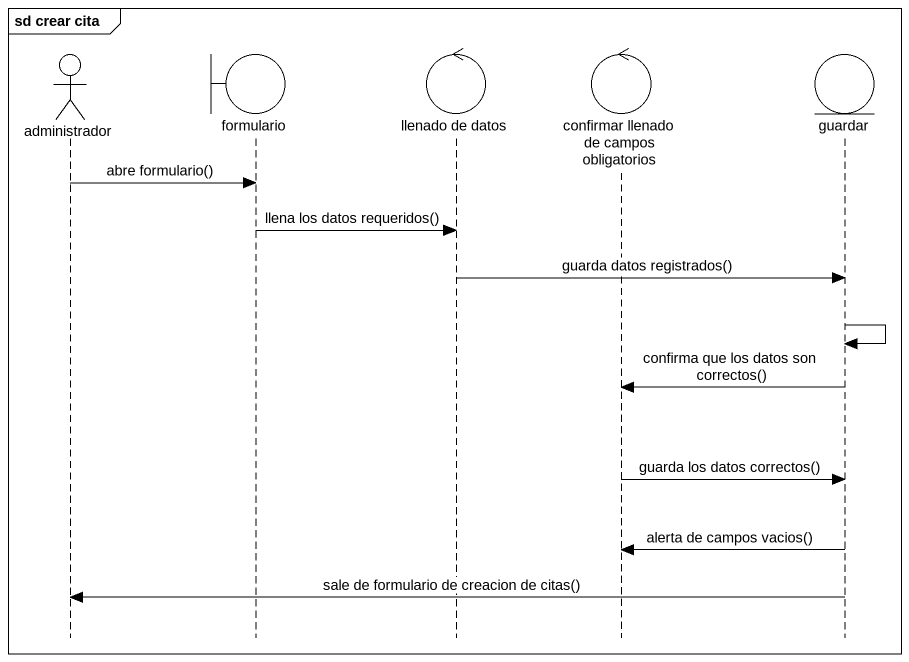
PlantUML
@startuml
mainframe sd crear cita
hide footbox
actor administrador
boundary formulario
control "llenado de datos" as llenado_de_datos
control "confirmar llenado de campos obligatorios" as confirmar_llenado_de_campos
entity guardar

administrador -> formulario : abre formulario()
formulario -> llenado_de_datos : llena los datos requeridos()
llenado_de_datos -> guardar : guarda datos registrados()
guardar -> guardar
guardar -> confirmar_llenado_de_campos : confirma que los datos son correctos()
confirmar_llenado_de_campos -> guardar : guarda los datos correctos()
guardar -> confirmar_llenado_de_campos : alerta de campos vacios()
guardar -> administrador : sale de formulario de creacion de citas()
@enduml
